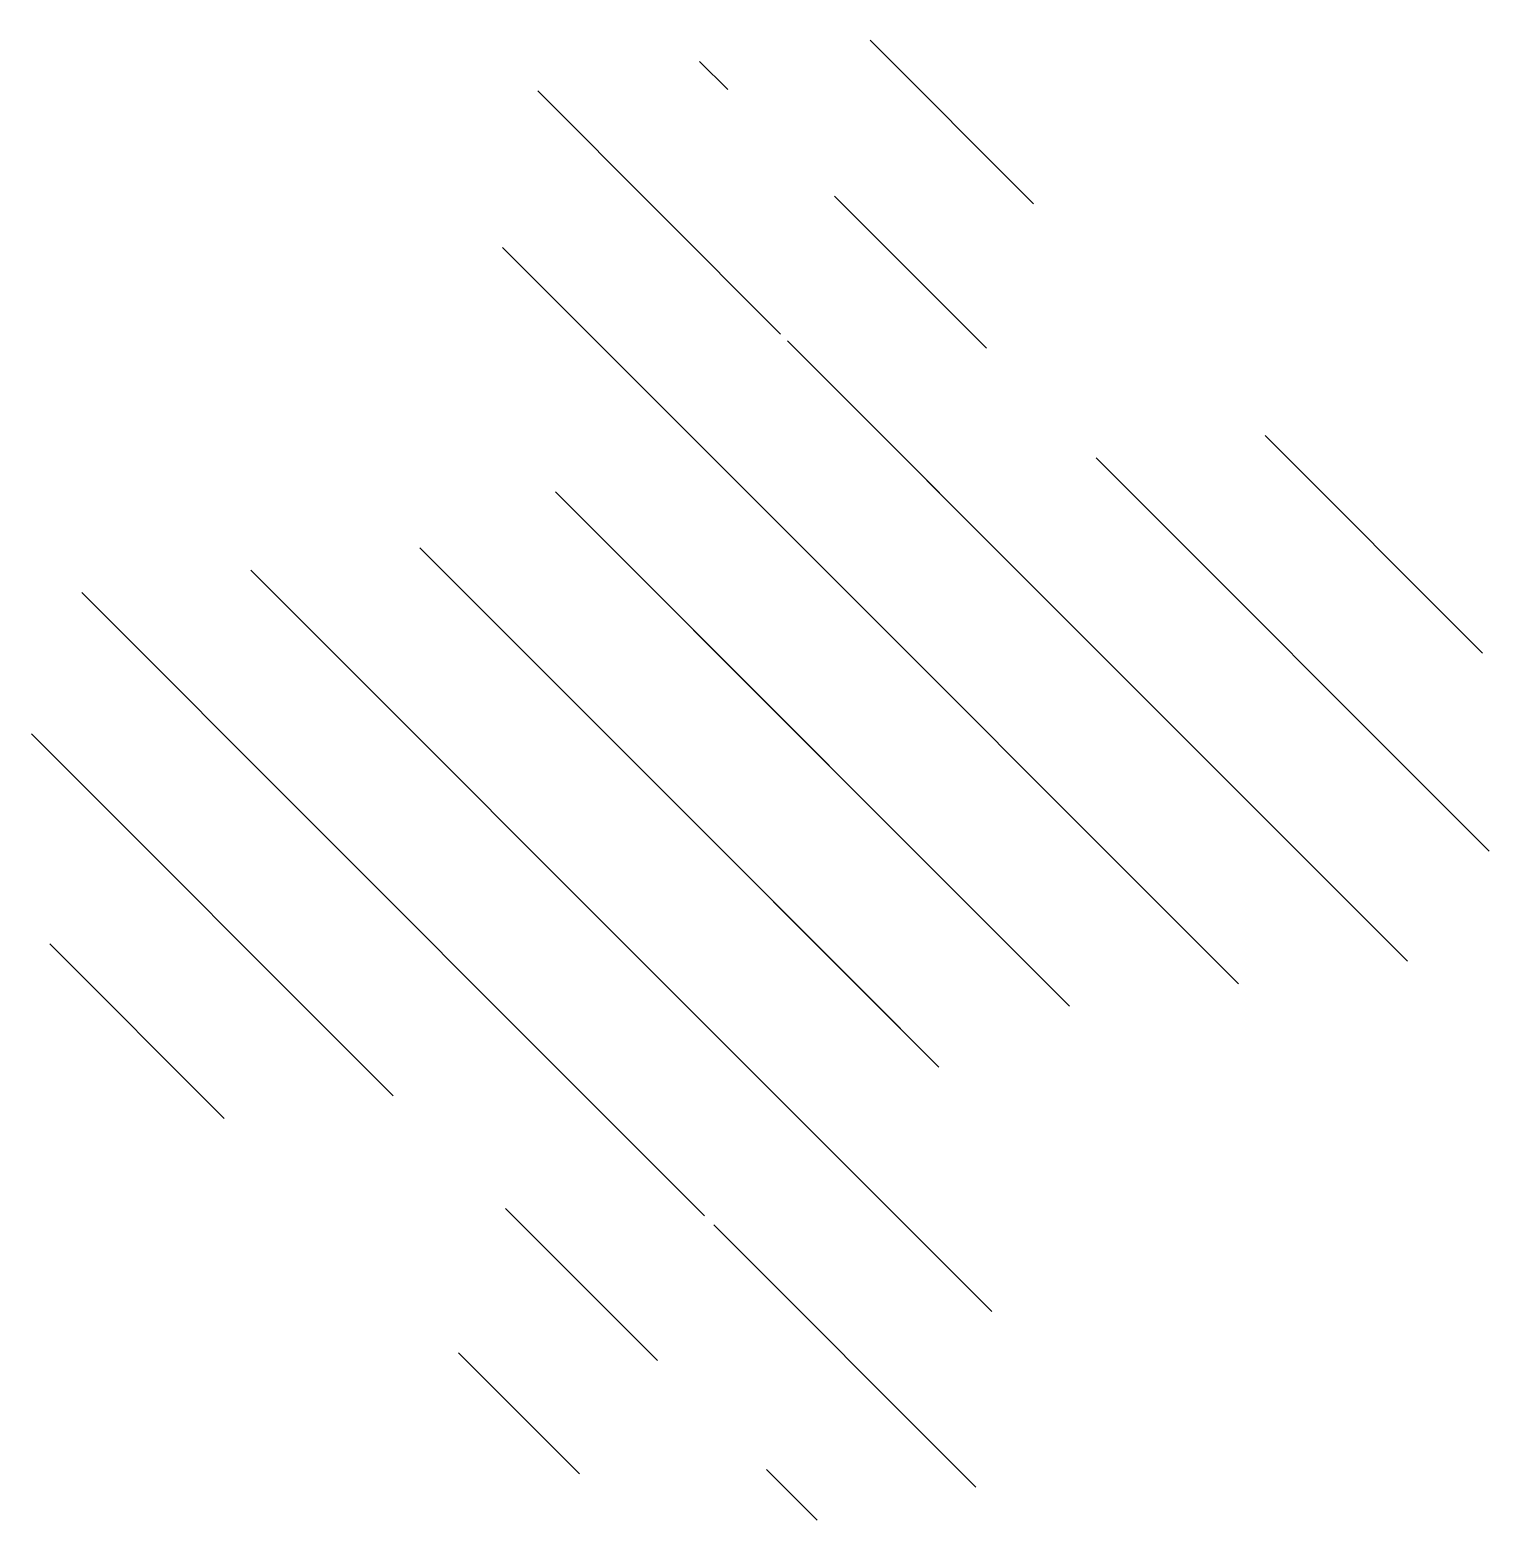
# Model space of a CAD drawing. Header units: millimetres. Extents: x -10 to 434, y 48 to 252.
# Drawn here: x 400.11 to 434.42, y 216.92 to 251.91 of the extents above; entities that cross this region are included whole.
import ezdxf
from ezdxf.lldxf.tags import DXFTag

# ---------------------------------------------------------------- set-up
doc = ezdxf.new("R2010")
doc.units = ezdxf.units.MM
doc.layers.add('PART', color=102, linetype='HIDDEN')
tags = doc.linetypes.add('HIDDEN', pattern=[1.905, 1.27, -0.635]).pattern_tags.tags
tags[6:7] = [DXFTag(74, 4), DXFTag(75, 0), DXFTag(340, '0'), DXFTag(46, 1.0), DXFTag(50, 0.0), DXFTag(44, 0.0), DXFTag(45, 0.0)]
tags[4:5] = [DXFTag(74, 4), DXFTag(75, 0), DXFTag(340, '0'), DXFTag(46, 1.0), DXFTag(50, 0.0), DXFTag(44, 0.0), DXFTag(45, 0.0)]
pattern_1 = [(315, (305.6793, 397.224), (2.245064, 2.245064), [])]

msp = doc.modelspace()

# ---------------------------------------------------------------- hatches: boundary and pattern name
at = {"layer": 'PART', "linetype": 'Continuous', "lineweight": 18}
h = msp.add_hatch(dxfattribs=at)
h.set_pattern_fill('ANSI31', color=256, angle=270, style=0)
h.set_pattern_definition(pattern_1)
edge = h.paths.add_edge_path(flags=0)
edge.add_line((419.146, 250.103), (419.924, 250.938))
edge.add_arc((416.912, 234.41), 16.8, 244.3147, 259.6713, ccw=False)
edge.add_line((424.194, 249.55), (424.693, 250.086))
edge.add_arc((416.912, 234.41), 17.5, 63.6015, 89.0246)
edge.add_line((417.21, 251.908), (419.146, 250.103))
h = msp.add_hatch(dxfattribs=at)
h.set_pattern_fill('ANSI31', color=256, angle=270, style=0)
h.set_pattern_definition(pattern_1)
edge = h.paths.add_edge_path(flags=0)
edge.add_line((417.499, 217.621), (417.523, 216.921))
edge.add_arc((416.912, 234.41), 17.5, 272, 293.4218)
edge.add_line((423.868, 218.352), (423.308, 218.875))
edge.add_arc((416.912, 234.41), 16.8, 92, 112.3757, ccw=False)
h = msp.add_hatch(dxfattribs=at)
h.set_pattern_fill('ANSI31', color=256, angle=270, style=0)
h.set_pattern_definition(pattern_1)
edge = h.paths.add_edge_path(flags=0)
edge.add_line((433.172, 230.186), (433.751, 229.646))
edge.add_arc((416.912, 234.41), 17.5, 344.2029, 390.3985)
edge.add_line((432.006, 243.266), (431.507, 242.73))
edge.add_arc((416.912, 234.41), 16.8, 165.4369, 209.6853, ccw=False)

doc.saveas('drawing.dxf')
